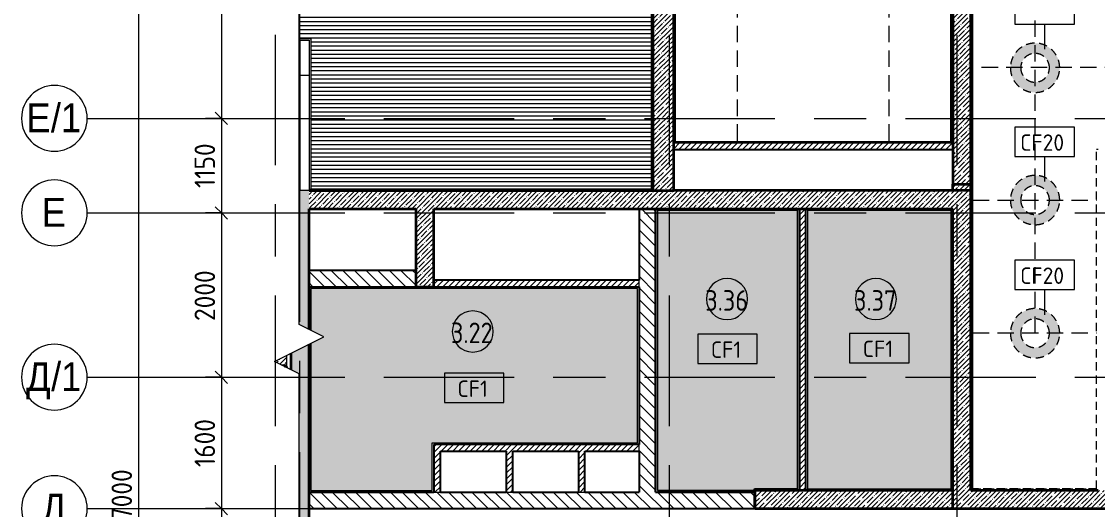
# Model space of a CAD drawing. Header units: millimetres. Extents: x 81469 to 281789, y -8553 to 29000.
# Drawn here: x 81469 to 94570, y 13390 to 19328 of the extents above; entities that cross this region are included whole.
import ezdxf

# ---------------------------------------------------------------- set-up
doc = ezdxf.new("R2010")
doc.units = ezdxf.units.MM
for name, pattern in [('200_ШТРИХ__ш1_п0_6_', [160, 100, -60]), ('ADSK_Штрих_ш2 п1', [300, 200, -100]), ('Осевая', [3175, 635, -476.25, 1587.5, -476.25])]:
    doc.linetypes.add(name, pattern=pattern)
for name, color, linetype, lineweight in [('A-ANNO-DIMS', 7, 'Continuous', 9), ('A-ANNO-DIMS-100', 7, 'Continuous', 9), ('A-AREA-IDEN', 7, 'Continuous', 9), ('A-CLNG', 7, 'Continuous', 9), ('A-CLNG-IDEN', 7, 'Continuous', 9), ('A-CLNG-PATT', 7, 'Continuous', 9), ('A-DETL-1', 7, 'ADSK_Штрих_ш2 п1', 9), ('A-DETL-GENF', 7, 'Continuous', 9), ('A-DETL-MBND', 7, '200_ШТРИХ__ш1_п0_6_', 9), ('A-DETL-MBND-1', 7, 'Continuous', 9), ('A-WALL', 7, 'Continuous', 9), ('I-WALL', 7, 'Continuous', 9), ('S-COLS', 7, 'Continuous', 9), ('Оси', 7, 'Continuous', 9), ('Оси-1', 7, 'Continuous', 20), ('Оси-2', 7, 'Осевая', 9)]:
    doc.layers.add(name, color=color, linetype=linetype, lineweight=lineweight)
for name, color, linetype, lineweight, true_color in [('A-WALL-2', 7, 'Continuous', 25, 0x3c3c3c), ('A-WALL-3', 7, 'Continuous', 35, 0x3c3c3c), ('A-WALL-FNSH-2', 7, 'Continuous', 13, 0x3c3c3c)]:
    doc.layers.add(name, color=color, linetype=linetype, lineweight=lineweight, true_color=true_color)
doc.styles.add('Arial', font='arial.ttf', dxfattribs={"width": 0.9, "height": 350})
doc.styles.add('GOST Common', font='GOST_Common.ttf', dxfattribs={"width": 0.9, "height": 250})
doc.styles.add('GOST Common_1', font='GOST_Common.ttf', dxfattribs={"height": 200})
doc.styles.add('ISOCPEUR', font='isocpeur.ttf', dxfattribs={"width": 0.9, "height": 250})
doc.dimstyles.new('ISO-2_5_0_9К_БОЛЬШОЙ', dxfattribs={"dimscale": 304.8, "dimtxt": 248.995294, "dimasz": 0.492126, "dimexe": 0.393701, "dimexo": 0.984252, "dimgap": 0, "dimtad": 1, "dimdec": 0, "dimrnd": 10, "dimzin": 0, "dimdsep": 46, "dimtxsty": 'ISOCPEUR', "dimblk1": 'OBLIQUE', "dimblk2": 'OBLIQUE', "dimsah": 1, "dimcen": 0.09, "dimdle": 0.393701, "dimazin": 0, "dimtfac": 1, "dimtdec": 4, "dimtix": 1, "dimtmove": 0, "dimatfit": 3, "dimfxl": 1, "dimtvp": 1, "dimtolj": 1, "dimtzin": 0, "dimarcsym": 2})
pattern_1 = [(45, (0, 0), (-57.024626, 57.024626), []), (45, (57.025, 0), (-57.024626, 57.024626), [100.806, -20.161, 3.353, -16.808])]
pattern_2 = [(135, (0, 0), (-70.71068, -70.71068), [])]
pattern_3 = [(45, (0, 0), (-35.35534, 35.35534), [])]
pattern_4 = [(0, (0, 0), (121.92, 30.48), [10.058, -81.382, 10.058, -81.382, -487.68]), (0, (0, 0), (121.92, 30.48), [-182.88, 10.058, -172.822, 10.058, -81.382, -213.36]), (0, (0, 0), (121.92, 30.48), [-457.2, 10.058, -50.902, 10.058, -142.342]), (120, (45.72, 15.24), (-87.356454, 90.345817), [10.058, -81.382, 10.058, -81.382, -487.68]), (120, (45.72, 15.24), (-87.356454, 90.345817), [-182.88, 10.058, -172.822, 10.058, -81.382, -213.36]), (120, (45.72, 15.24), (-87.356454, 90.345817), [-457.2, 10.058, -50.902, 10.058, -142.342]), (240, (60.96, 76.2), (-34.563546, -120.825817), [10.058, -81.382, 10.058, -81.382, -487.68]), (240, (60.96, 76.2), (-34.563546, -120.825817), [-182.88, 10.058, -172.822, 10.058, -81.382, -213.36]), (240, (60.96, 76.2), (-34.563546, -120.825817), [-457.2, 10.058, -50.902, 10.058, -142.342])]

# ---------------------------------------------------------------- blocks, each defined once
blk = doc.blocks.new('DET_L_Линия разрыва - М100-30654842-План потолков с обозначением видов отделки и геометрии 3 этажа в осях 23-33')
at = {"layer": 'A-DETL-GENF'}
for p, q in [((11890, 300), (11740, 0)), ((12190, -300), (11890, 300)), ((11740, 0), (0, 0)), ((12340, 0), (12190, -300)), ((24080, 0), (12340, 0))]:
    blk.add_line(p, q, dxfattribs=at)
blk = doc.blocks.new('Ось сетки - D8-29747960-План потолков с обозначением видов отделки и геометрии 3 этажа в осях 23-33')
at = {"layer": 'Оси-1'}
for start, end in [(360, 180), (180, 360)]:
    blk.add_arc((0, 0), 4, start, end, dxfattribs=at)
blk = doc.blocks.new('Марка_Помещения - Номер-25198446-План потолков с обозначением видов отделки и геометрии 3 этажа в осях 23-33')
at = {"layer": 'A-AREA-IDEN'}
for start, end in [(360, 180), (180, 360)]:
    blk.add_arc((0, 0), 2.5, start, end, dxfattribs=at)
blk = doc.blocks.new('М_потолков - Марка_ Имя типа-25382930-План потолков с обозначением видов отделки и геометрии 3 этажа в осях 23-33')
at = {"layer": 'A-CLNG-IDEN'}
for p, q in [((3.625, 1.984375), (-3.625, 1.984375)), ((-3.625, 1.984375), (-3.625, -1.59375)), ((3.625, -1.59375), (3.625, 1.984375)), ((-3.625, -1.59375), (3.625, -1.59375))]:
    blk.add_line(p, q, dxfattribs=at)
blk = doc.blocks.new('DIMBLOCK3-План потолков с обозначением видов отделки и геометрии 3 этажа в осях 23-33')
at = {"layer": 'A-ANNO-DIMS-100', "lineweight": 20}
for p, q in [((83903, 21300), (83828, 21375)), ((83903, 21300), (83978, 21225)), ((83903, 18150), (83828, 18225)), ((83903, 18150), (83978, 18075))]:
    blk.add_line(p, q, dxfattribs=at)
at = {"layer": 'A-ANNO-DIMS-100'}
for p, q in [((83709, 21300), (84023, 21300)), ((83903, 21300), (83709, 21300)), ((83903, 21300), (83903, 18150)), ((83709, 18150), (84023, 18150)), ((83903, 18150), (83709, 18150))]:
    blk.add_line(p, q, dxfattribs=at)
at = {"layer": 'A-ANNO-DIMS-100', "color": 0, "insert": (83576, 19431), "char_height": 250, "width": 706.76, "attachment_point": 1, "rotation": 90, "line_spacing_factor": 1.149209, "style": 'ISOCPEUR'}
blk.add_mtext('3150', dxfattribs=at)
blk = doc.blocks.new('_Oblique')
at = {"color": 0, "linetype": 'ByBlock', "lineweight": -2}
blk.add_line((-0.5, -0.5), (0.5, 0.5), dxfattribs=at)
blk = doc.blocks.new('DIMBLOCK4-План потолков с обозначением видов отделки и геометрии 3 этажа в осях 23-33')
at = {"layer": 'A-ANNO-DIMS-100', "lineweight": 20}
for p, q in [((83903, 18150), (83828, 18225)), ((83903, 18150), (83978, 18075)), ((83903, 17000), (83828, 17075)), ((83903, 17000), (83978, 16925))]:
    blk.add_line(p, q, dxfattribs=at)
at = {"layer": 'A-ANNO-DIMS-100'}
for p, q in [((83709, 18150), (84023, 18150)), ((83903, 18150), (83709, 18150)), ((83903, 18150), (83903, 17000)), ((83709, 17000), (84023, 17000)), ((83903, 17000), (83709, 17000))]:
    blk.add_line(p, q, dxfattribs=at)
at = {"layer": 'A-ANNO-DIMS-100', "color": 0, "insert": (83576, 17302), "char_height": 250, "width": 655.05, "attachment_point": 1, "rotation": 90, "line_spacing_factor": 1.149209, "style": 'ISOCPEUR'}
blk.add_mtext('1150', dxfattribs=at)
blk = doc.blocks.new('DIMBLOCK5-План потолков с обозначением видов отделки и геометрии 3 этажа в осях 23-33')
at = {"layer": 'A-ANNO-DIMS-100', "lineweight": 20}
for p, q in [((83903, 17000), (83828, 17075)), ((83903, 17000), (83978, 16925)), ((83903, 15000), (83828, 15075)), ((83903, 15000), (83978, 14925))]:
    blk.add_line(p, q, dxfattribs=at)
at = {"layer": 'A-ANNO-DIMS-100'}
for p, q in [((83709, 17000), (84023, 17000)), ((83903, 17000), (83709, 17000)), ((83903, 17000), (83903, 15000)), ((83709, 15000), (84023, 15000)), ((83903, 15000), (83709, 15000))]:
    blk.add_line(p, q, dxfattribs=at)
at = {"layer": 'A-ANNO-DIMS-100', "color": 0, "insert": (83576, 15684), "char_height": 250, "width": 758.48, "attachment_point": 1, "rotation": 90, "line_spacing_factor": 1.149209, "style": 'ISOCPEUR'}
blk.add_mtext('2000', dxfattribs=at)
blk = doc.blocks.new('DIMBLOCK6-План потолков с обозначением видов отделки и геометрии 3 этажа в осях 23-33')
at = {"layer": 'A-ANNO-DIMS-100', "lineweight": 20}
for p, q in [((83903, 15000), (83828, 15075)), ((83903, 15000), (83978, 14925)), ((83903, 13400), (83828, 13475)), ((83903, 13400), (83978, 13325))]:
    blk.add_line(p, q, dxfattribs=at)
at = {"layer": 'A-ANNO-DIMS-100'}
for p, q in [((83709, 15000), (84023, 15000)), ((83903, 15000), (83709, 15000)), ((83903, 15000), (83903, 13400)), ((83709, 13400), (84023, 13400)), ((83903, 13400), (83709, 13400))]:
    blk.add_line(p, q, dxfattribs=at)
at = {"layer": 'A-ANNO-DIMS-100', "color": 0, "insert": (83576, 13906), "char_height": 250, "width": 706.76, "attachment_point": 1, "rotation": 90, "line_spacing_factor": 1.149209, "style": 'ISOCPEUR'}
blk.add_mtext('1600', dxfattribs=at)
blk = doc.blocks.new('DIMBLOCK7-План потолков с обозначением видов отделки и геометрии 3 этажа в осях 23-33')
at = {"layer": 'A-ANNO-DIMS-100'}
for p, q in [((83709, 13400), (84023, 13400)), ((83903, 13400), (83709, 13400)), ((83903, 13400), (83903, 12000)), ((83709, 12000), (84023, 12000)), ((83903, 12000), (83709, 12000))]:
    blk.add_line(p, q, dxfattribs=at)
at = {"layer": 'A-ANNO-DIMS-100', "lineweight": 20}
for p, q in [((83903, 13400), (83828, 13475)), ((83903, 13400), (83978, 13325)), ((83903, 12000), (83828, 12075)), ((83903, 12000), (83978, 11925))]:
    blk.add_line(p, q, dxfattribs=at)
at = {"layer": 'A-ANNO-DIMS-100', "color": 0, "insert": (83576, 12394), "char_height": 250, "width": 735.49, "attachment_point": 1, "rotation": 90, "line_spacing_factor": 1.149209, "style": 'ISOCPEUR'}
blk.add_mtext('1400', dxfattribs=at)
blk = doc.blocks.new('DIMBLOCK13-План потолков с обозначением видов отделки и геометрии 3 этажа в осях 23-33')
at = {"layer": 'A-ANNO-DIMS-100'}
for p, q in [((82892, 27120), (82892, -120)), ((82698, 27000), (83012, 27000)), ((82892, 27000), (82698, 27000)), ((82698, 0), (83012, 0)), ((82892, 0), (82698, 0))]:
    blk.add_line(p, q, dxfattribs=at)
at = {"layer": 'A-ANNO-DIMS-100', "lineweight": 20}
for p, q in [((82892, 27000), (82817, 27075)), ((82892, 27000), (82967, 26925)), ((82892, 0), (82817, 75)), ((82892, 0), (82967, -75))]:
    blk.add_line(p, q, dxfattribs=at)
at = {"layer": 'A-ANNO-DIMS-100', "color": 0, "insert": (82565, 13105), "char_height": 250, "width": 948.1, "attachment_point": 1, "rotation": 90, "line_spacing_factor": 1.149209, "style": 'ISOCPEUR'}
blk.add_mtext('27000', dxfattribs=at)

msp = doc.modelspace()

# ---------------------------------------------------------------- hatches: boundary and pattern name
at = {"layer": 'A-CLNG-PATT'}
h = msp.add_hatch(dxfattribs=at)
h.set_pattern_fill('FP_25', color=256, style=0, pattern_type=2)
h.set_pattern_definition([(180, (75779.226, 21830.566), (-6e-15, -50), [])])
h.paths.add_polyline_path([(89139, 17291), (89139, 19729), (88519, 19729), (88519, 23409), (84991, 23409), (84991, 22679), (84860, 22679), (84860, 19121), (84991, 19121), (84991, 17291), (87368.6, 17291)])
for points in [[(84990, 17291), (84991, 17291.7), (84990, 17514.4)], [(90390, 13621), (90390, 13640), (90919, 13641), (90919, 17029), (89211, 17029), (89211, 13621), (90238.5, 13621)], [(92789, 13641), (92789, 17029), (91041, 17029), (91041, 13641), (91673.5, 13641)], [(86469, 13621), (86469, 14201), (88969, 14201), (88969, 16079), (84991, 16079), (84991, 15570.7), (85150.7, 15490.9), (84991, 15411.1), (84991, 13621)]]:
    msp.add_hatch(color=256, dxfattribs=at).paths.add_polyline_path(points)
at = {"layer": 'A-DETL-MBND-1'}
h = msp.add_hatch(color=256, dxfattribs=at)
h.paths.add_polyline_path([(93810, 18465), (93868.5, 18470.8), (93924.8, 18487.8), (93976.7, 18515.6), (94022.1, 18552.9), (94059.4, 18598.3), (94087.2, 18650.2), (94104.2, 18706.5), (94110, 18765), (94104.2, 18823.5), (94087.2, 18879.8), (94059.4, 18931.7), (94022.1, 18977.1), (93976.7, 19014.4), (93924.8, 19042.2), (93868.5, 19059.2), (93810, 19065), (93751.5, 19059.2), (93695.2, 19042.2), (93643.3, 19014.4), (93597.9, 18977.1), (93560.6, 18931.7), (93532.8, 18879.8), (93515.8, 18823.5), (93510, 18765), (93515.8, 18706.5), (93532.8, 18650.2), (93560.6, 18598.3), (93597.9, 18552.9), (93643.3, 18515.6), (93695.2, 18487.8), (93751.5, 18470.8)])
h.paths.add_polyline_path([(93810, 18590), (93764.7, 18596), (93722.5, 18613.4), (93686.3, 18641.3), (93658.4, 18677.5), (93641, 18719.7), (93635, 18765), (93641, 18810.3), (93658.4, 18852.5), (93686.3, 18888.7), (93722.5, 18916.6), (93764.7, 18934), (93810, 18940), (93855.3, 18934), (93897.5, 18916.6), (93933.7, 18888.7), (93961.6, 18852.5), (93979, 18810.3), (93985, 18765), (93979, 18719.7), (93961.6, 18677.5), (93933.7, 18641.3), (93897.5, 18613.4), (93855.3, 18596), (93826, 18592.1)])
h = msp.add_hatch(color=256, dxfattribs=at)
h.paths.add_polyline_path([(93810, 16855), (93868.5, 16860.8), (93924.8, 16877.8), (93976.7, 16905.6), (94022.1, 16942.9), (94059.4, 16988.3), (94087.2, 17040.2), (94104.2, 17096.5), (94110, 17155), (94104.2, 17213.5), (94087.2, 17269.8), (94059.4, 17321.7), (94022.1, 17367.1), (93976.7, 17404.4), (93924.8, 17432.2), (93868.5, 17449.2), (93810, 17455), (93751.5, 17449.2), (93695.2, 17432.2), (93643.3, 17404.4), (93597.9, 17367.1), (93560.6, 17321.7), (93532.8, 17269.8), (93515.8, 17213.5), (93510, 17155), (93515.8, 17096.5), (93532.8, 17040.2), (93560.6, 16988.3), (93597.9, 16942.9), (93643.3, 16905.6), (93695.2, 16877.8), (93751.5, 16860.8)])
h.paths.add_polyline_path([(93810, 16980), (93764.7, 16986), (93722.5, 17003.4), (93686.3, 17031.3), (93658.4, 17067.5), (93641, 17109.7), (93635, 17155), (93641, 17200.3), (93658.4, 17242.5), (93686.3, 17278.7), (93722.5, 17306.6), (93764.7, 17324), (93810, 17330), (93855.3, 17324), (93897.5, 17306.6), (93933.7, 17278.7), (93961.6, 17242.5), (93979, 17200.3), (93985, 17155), (93979, 17109.7), (93961.6, 17067.5), (93933.7, 17031.3), (93897.5, 17003.4), (93855.3, 16986), (93826, 16982.1)])
h = msp.add_hatch(color=256, dxfattribs=at)
h.paths.add_polyline_path([(93810, 15235), (93868.5, 15240.8), (93924.8, 15257.8), (93976.7, 15285.6), (94022.1, 15322.9), (94059.4, 15368.3), (94087.2, 15420.2), (94104.2, 15476.5), (94110, 15535), (94104.2, 15593.5), (94087.2, 15649.8), (94059.4, 15701.7), (94022.1, 15747.1), (93976.7, 15784.4), (93924.8, 15812.2), (93868.5, 15829.2), (93810, 15835), (93751.5, 15829.2), (93695.2, 15812.2), (93643.3, 15784.4), (93597.9, 15747.1), (93560.6, 15701.7), (93532.8, 15649.8), (93515.8, 15593.5), (93510, 15535), (93515.8, 15476.5), (93532.8, 15420.2), (93560.6, 15368.3), (93597.9, 15322.9), (93643.3, 15285.6), (93695.2, 15257.8), (93751.5, 15240.8)])
h.paths.add_polyline_path([(93810, 15360), (93764.7, 15366), (93722.5, 15383.4), (93686.3, 15411.3), (93658.4, 15447.5), (93641, 15489.7), (93635, 15535), (93641, 15580.3), (93658.4, 15622.5), (93686.3, 15658.7), (93722.5, 15686.6), (93764.7, 15704), (93810, 15710), (93855.3, 15704), (93897.5, 15686.6), (93933.7, 15658.7), (93961.6, 15622.5), (93979, 15580.3), (93985, 15535), (93979, 15489.7), (93961.6, 15447.5), (93933.7, 15411.3), (93897.5, 15383.4), (93855.3, 15366)])
at = {"layer": 'I-WALL'}
h = msp.add_hatch(dxfattribs=at)
h.set_pattern_fill('FP_20', color=256, style=0, pattern_type=2)
h.set_pattern_definition(pattern_4)
h.paths.add_polyline_path([(89430, 17870), (89430, 26830), (89410, 26830), (89410, 17870)])
h = msp.add_hatch(dxfattribs=at)
h.set_pattern_fill('FP_20', color=256, style=0, pattern_type=2)
h.set_pattern_definition(pattern_4)
h.paths.add_polyline_path([(92790, 17870), (92810, 17870), (92810, 26850), (92790, 26850), (92790, 19569.2)])
h = msp.add_hatch(dxfattribs=at)
h.set_pattern_fill('FP_1', color=256, style=0, pattern_type=2)
h.set_pattern_definition(pattern_1)
h.paths.add_polyline_path([(89410, 17270), (89410, 23555), (89160, 23555), (89160, 17270)])
h = msp.add_hatch(dxfattribs=at)
h.set_pattern_fill('FP_1', color=256, style=0, pattern_type=2)
h.set_pattern_definition(pattern_1)
h.paths.add_polyline_path([(93030, 17270), (93030, 21400), (92810, 21400), (92810, 17270)])
h = msp.add_hatch(dxfattribs=at)
h.set_pattern_fill('FP_1', color=256, style=0, pattern_type=2)
h.set_pattern_definition(pattern_1)
h.paths.add_polyline_path([(84970, 10400), (84970, 15400.6), (84750, 15290.6), (84750, 15091.2), (84850.7, 15040.9), (84850.7, 10400)])
h.paths.add_polyline_path([(84970, 15581.2), (84970, 17270), (84860, 17270), (84860, 19100), (84850.7, 19100), (84850.7, 15640.9), (84909.7, 15611.4)])
h = msp.add_hatch(dxfattribs=at)
h.set_pattern_fill('FP_4', color=256, style=0, pattern_type=2)
h.set_pattern_definition(pattern_3)
h.paths.add_polyline_path([(89410, 17770), (92810, 17770), (92810, 17850), (89410, 17850)])
h = msp.add_hatch(dxfattribs=at)
h.set_pattern_fill('FP_1', color=256, style=0, pattern_type=2)
h.set_pattern_definition(pattern_1)
h.paths.add_polyline_path([(93030, 13620), (93030, 17350), (92810, 17350), (92810, 13620)])
h = msp.add_hatch(dxfattribs=at)
h.set_pattern_fill('FP_1', color=256, style=0, pattern_type=2)
h.set_pattern_definition(pattern_1)
h.paths.add_polyline_path([(86490, 17050), (86490, 17270), (84970, 17270), (84970, 17050), (86270, 17050)])
h = msp.add_hatch(dxfattribs=at)
h.set_pattern_fill('FP_1', color=256, style=0, pattern_type=2)
h.set_pattern_definition(pattern_1)
h.paths.add_polyline_path([(90940, 17050), (92810, 17050), (92810, 17270), (86490, 17270), (86490, 17050), (90238.5, 17050)])
h = msp.add_hatch(dxfattribs=at)
h.set_pattern_fill('FP_1', color=256, style=0, pattern_type=2)
h.set_pattern_definition(pattern_1)
h.paths.add_polyline_path([(86490, 16100), (86490, 17050), (86270, 17050), (86270, 16100)])
h = msp.add_hatch(dxfattribs=at)
h.set_pattern_fill('FP_3', color=256, style=0, pattern_type=2)
h.set_pattern_definition(pattern_2)
h.paths.add_polyline_path([(88990, 13600), (89190, 13600), (89190, 17050), (88990, 17050), (88990, 14100)])
h = msp.add_hatch(dxfattribs=at)
h.set_pattern_fill('FP_4', color=256, style=0, pattern_type=2)
h.set_pattern_definition(pattern_3)
h.paths.add_polyline_path([(91020, 13620), (91020, 17050), (90940, 17050), (90940, 13620)])
h = msp.add_hatch(dxfattribs=at)
h.set_pattern_fill('FP_3', color=256, style=0, pattern_type=2)
h.set_pattern_definition(pattern_2)
h.paths.add_polyline_path([(86270, 16100), (86270, 16300), (84970, 16300), (84970, 16100)])
h = msp.add_hatch(dxfattribs=at)
h.set_pattern_fill('FP_4', color=256, style=0, pattern_type=2)
h.set_pattern_definition(pattern_3)
h.paths.add_polyline_path([(88990, 16100), (88990, 16180), (86490, 16180), (86490, 16100), (87368.6, 16100)])
h = msp.add_hatch(dxfattribs=at)
h.set_pattern_fill('FP_1', color=256, style=0, pattern_type=2)
h.set_pattern_definition(pattern_1)
h.paths.add_polyline_path([(84700, 15116.2), (84700, 15130), (84672.5, 15130), (84699.1, 15116.7)])
h = msp.add_hatch(dxfattribs=at)
h.set_pattern_fill('FP_4', color=256, style=0, pattern_type=2)
h.set_pattern_definition(pattern_3)
h.paths.add_polyline_path([(88990, 14100), (88990, 14180), (86490, 14180), (86490, 14100), (88330, 14100)])
h = msp.add_hatch(dxfattribs=at)
h.set_pattern_fill('FP_4', color=256, style=0, pattern_type=2)
h.set_pattern_definition(pattern_3)
h.paths.add_polyline_path([(86490, 13600), (86570, 13600), (86570, 14100), (86490, 14100)])
h = msp.add_hatch(dxfattribs=at)
h.set_pattern_fill('FP_4', color=256, style=0, pattern_type=2)
h.set_pattern_definition(pattern_3)
h.paths.add_polyline_path([(87370, 13600), (87450, 13600), (87450, 14100), (87370, 14100)])
h = msp.add_hatch(dxfattribs=at)
h.set_pattern_fill('FP_4', color=256, style=0, pattern_type=2)
h.set_pattern_definition(pattern_3)
h.paths.add_polyline_path([(88250, 13600), (88330, 13600), (88330, 14100), (88250, 14100)])
h = msp.add_hatch(dxfattribs=at)
h.set_pattern_fill('FP_3', color=256, style=0, pattern_type=2)
h.set_pattern_definition(pattern_2)
h.paths.add_polyline_path([(84970, 13400), (90390, 13400), (90390, 13600), (84970, 13600), (84970, 13404.9)])
h = msp.add_hatch(dxfattribs=at)
h.set_pattern_fill('FP_1', color=256, style=0, pattern_type=2)
h.set_pattern_definition(pattern_1)
h.paths.add_polyline_path([(90400, 13400), (92810, 13400), (92810, 13620), (90400, 13620), (90400, 13404.9)])
h = msp.add_hatch(dxfattribs=at)
h.set_pattern_fill('FP_1', color=256, style=0, pattern_type=2)
h.set_pattern_definition(pattern_1)
h.paths.add_polyline_path([(93108.5, 13400), (94800, 13400), (94800, 13620), (92810, 13620), (92810, 13400)])
at = {"layer": 'S-COLS'}
h = msp.add_hatch(dxfattribs=at)
h.set_pattern_fill('FP_1', color=256, style=0, pattern_type=2)
h.set_pattern_definition(pattern_1)
h.paths.add_polyline_path([(84632.5, 15150), (84700, 15150), (84700, 15265.6), (84550.7, 15190.9)])

# ---------------------------------------------------------------- linework, layer by layer
at = {"layer": 'A-CLNG'}
for p, q in [((84860, 19121), (84860, 22679)), ((89139, 17291), (89139, 19729)), ((84990, 19121), (84990, 17291)), ((90919, 17029), (89211, 17029)), ((89211, 17029), (89211, 13621)), ((90919, 13641), (90919, 17029)), ((92789, 17029), (91041, 17029)), ((91041, 17029), (91041, 13641)), ((92789, 13641), (92789, 17029)), ((88969, 16079), (84991, 16079)), ((84991, 16079), (84991, 15570.7)), ((88969, 14201), (88969, 16079)), ((84991, 15411.1), (84991, 13621)), ((86469, 13621), (86469, 14201)), ((86469, 14201), (88969, 14201)), ((90390, 13621), (90390, 13640)), ((90390, 13640), (90399.5, 13640)), ((90399.5, 13640), (90399.5, 13641)), ((90399.5, 13641), (90919, 13641)), ((91041, 13641), (92789, 13641)), ((84991, 13621), (86469, 13621)), ((89211, 13621), (90390, 13621))]:
    msp.add_line(p, q, dxfattribs=at)
at = {"layer": 'A-CLNG-IDEN'}
for p, q in [((93927.4, 18990.1), (93927.4, 19295.9)), ((93927.4, 17380.1), (93927.4, 17685.9)), ((93927.4, 15760.1), (93927.4, 16065.9))]:
    msp.add_line(p, q, dxfattribs=at)
at = {"layer": 'A-DETL-1'}
for p, q in [((90185, 17877.4), (90185, 26829)), ((92035, 17877.4), (92035, 26829)), ((93810, 15540), (93810, 21129)), ((100559, 18770), (93065.2, 18770)), ((93052, 17155), (94558, 17155)), ((93052, 15540), (94558, 15540))]:
    msp.add_line(p, q, dxfattribs=at)
at = {"layer": 'A-DETL-MBND'}
for p, q in [((84990, 19120), (84970, 19120)), ((94560, 13641), (94560, 17770)), ((94580, 17770), (94560, 17770)), ((93050, 13640), (94560, 13640)), ((93051, 13641), (94560, 13641)), ((93051, 13641), (93051, 13640)), ((94560, 13640), (93051, 13640))]:
    msp.add_line(p, q, dxfattribs=at)
for centre, radius, start, end in [((93810, 18765), 300, 0, 180), ((93810, 18765), 175, 0, 180), ((93810, 18765), 300, 180, 360), ((93810, 18765), 175, 180, 0), ((93810, 17155), 300, 0, 180), ((93810, 17155), 175, 0, 180), ((93810, 17155), 300, 180, 360), ((93810, 17155), 175, 180, 0), ((93810, 15535), 300, 0, 180), ((93810, 15535), 175, 0, 180), ((93810, 15535), 300, 180, 360), ((93810, 15535), 175, 180, 0)]:
    msp.add_arc(centre, radius, start, end, dxfattribs=at)
at = {"layer": 'A-WALL'}
for p, q in [((88990, 16100), (88990, 16180)), ((88990, 14100), (88990, 14180)), ((86490, 13600), (86570, 13600)), ((87370, 13600), (87450, 13600)), ((88250, 13600), (88330, 13600))]:
    msp.add_line(p, q, dxfattribs=at)
at = {"layer": 'A-WALL-2'}
for p, q in [((89430, 17870), (89430, 26830)), ((92790, 17870), (92790, 26830)), ((89410, 17870), (89430, 17870)), ((92810, 17850), (89410, 17850)), ((92810, 17870), (92790, 17870)), ((89410, 17770), (92810, 17770)), ((88990, 17050), (88990, 16180)), ((89190, 13600), (89190, 17050)), ((90940, 17050), (90940, 13620)), ((91020, 13620), (91020, 17050)), ((86270, 16300), (84970, 16300)), ((88990, 16180), (86490, 16180)), ((84970, 16100), (86270, 16100)), ((86490, 16100), (88990, 16100)), ((88990, 16100), (88990, 14180)), ((88990, 14180), (86490, 14180)), ((86490, 14180), (86490, 13600)), ((86570, 14100), (87370, 14100)), ((86570, 13600), (86570, 14100)), ((87370, 14100), (87370, 13600)), ((87450, 14100), (88250, 14100)), ((87450, 13600), (87450, 14100)), ((88250, 14100), (88250, 13600)), ((88330, 14100), (88990, 14100)), ((88330, 13600), (88330, 14100)), ((88990, 14100), (88990, 13600)), ((84970, 13600), (86490, 13600)), ((86570, 13600), (87370, 13600)), ((87450, 13600), (88250, 13600)), ((88330, 13600), (88990, 13600)), ((89190, 13600), (90390, 13600)), ((90390, 13600), (90390, 13400)), ((84970, 13400), (90390, 13400))]:
    msp.add_line(p, q, dxfattribs=at)
at = {"layer": 'A-WALL-3'}
for p, q in [((89410, 17270), (89410, 27100)), ((92810, 26850), (92810, 17350)), ((89160, 17270), (89160, 23430)), ((93030, 13620), (93030, 21150)), ((84850.7, 19100), (84860, 19100)), ((92810, 17270), (92810, 17350)), ((92810, 17350), (93030, 17350)), ((84970, 17270), (89160, 17270)), ((89160, 17270), (89410, 17270)), ((93030, 17270), (89410, 17270)), ((84970, 17050), (86270, 17050)), ((84970, 15581.2), (84970, 17050)), ((86270, 17050), (86270, 16100)), ((86490, 16100), (86490, 17050)), ((86490, 17050), (92810, 17050)), ((92810, 13400), (92810, 17050)), ((86270, 16100), (86490, 16100)), ((84970, 10400), (84970, 15400.6)), ((84750, 15290.6), (84750, 15091.2)), ((84700, 15130), (84672.5, 15130)), ((84700, 15116.2), (84700, 15130)), ((92810, 13620), (90400, 13620)), ((90400, 13620), (90400, 13400)), ((94580, 13620), (93030, 13620)), ((90400, 13400), (92810, 13400)), ((92810, 13400), (94800, 13400))]:
    msp.add_line(p, q, dxfattribs=at)
at = {"layer": 'A-WALL-FNSH-2'}
for p, q in [((84850.7, 19121), (84860, 19121)), ((84850.7, 19120), (84860, 19120))]:
    msp.add_line(p, q, dxfattribs=at)
at = {"layer": 'I-WALL'}
for p, q in [((93050, 21130), (93050, 13640)), ((89140, 19750), (89140, 17290)), ((84860, 19121), (84991, 19121)), ((84860, 19121), (84860, 19120)), ((84860, 19120), (84970, 19120)), ((84860, 19100), (84970, 19100)), ((84860, 19100), (84860, 17270)), ((84990, 19120), (84970, 19120)), ((84970, 19100), (84970, 18675)), ((84991, 19121), (84991, 17291)), ((84860, 18675), (84970, 18675)), ((84970, 18675), (84970, 17270)), ((89430, 17870), (92790, 17870)), ((84970, 17270), (84860, 17270)), ((84990, 17290), (84990, 17291)), ((84990, 17290), (89140, 17290)), ((84991, 17291), (89139, 17291)), ((89139, 17290), (89139, 17291)), ((89210, 17030), (89210, 13620)), ((90919, 17030), (89211, 17030)), ((90920, 13641), (90920, 17030)), ((92790, 17030), (91040, 17030)), ((91040, 17029), (91040, 13640)), ((92790, 13641), (92790, 17029)), ((88969, 16080), (84990, 16080)), ((84990, 16079), (84990, 15571.2)), ((88970, 14201), (88970, 16080)), ((84990, 15410.6), (84990, 13620)), ((84700, 15130), (84700, 15150)), ((86470, 14200), (88970, 14200)), ((86470, 13620), (86470, 14200)), ((90399, 13620), (90399, 13640)), ((90400, 13640), (90400, 13620)), ((90920, 13640), (90400, 13640)), ((91041, 13640), (92790, 13640)), ((84991, 13620), (86469, 13620)), ((90399, 13620), (89211, 13620)), ((90380, 13600), (90380, 13620)), ((90390, 13600), (90400, 13600)), ((90390, 13400), (90400, 13400))]:
    msp.add_line(p, q, dxfattribs=at)
at = {"layer": 'S-COLS'}
for p, q in [((84700, 15150), (84700, 15265.6)), ((84632.5, 15150), (84700, 15150))]:
    msp.add_line(p, q, dxfattribs=at)
at = {"layer": 'Оси'}
for p, q in [((82269.4, 18150), (84769.4, 18150)), ((82269.4, 17000), (84769.4, 17000)), ((82269.4, 15000), (84769.4, 15000)), ((82269.4, 13400), (84769.4, 13400))]:
    msp.add_line(p, q, dxfattribs=at)
at = {"layer": 'Оси-2'}
for p, q in [((84560, 593.7), (84560, 19415.1)), ((84860, 1863.7), (84860, 19415.1)), ((89360, 593.7), (89360, 19415.1)), ((92860, 593.7), (92860, 19415.1)), ((84769.4, 18150), (122580, 18150)), ((84769.4, 17000), (122580, 17000)), ((84769.4, 15000), (121980, 15000)), ((84769.4, 13400), (121980, 13400))]:
    msp.add_line(p, q, dxfattribs=at)

# ---------------------------------------------------------------- block references
at = {"layer": 'A-AREA-IDEN', "xscale": 99.99999999999993, "yscale": 99.99999999999993, "zscale": 99.99999999999993}
for p in [(90060.2, 15950.2), (91871.7, 15950.2), (86964, 15556.1)]:
    msp.add_blockref('Марка_Помещения - Номер-25198446-План потолков с обозначением видов отделки и геометрии 3 этажа в осях 23-33', p, dxfattribs=at)
at = {"layer": 'A-CLNG-IDEN', "xscale": 99.99999999999993, "yscale": 99.99999999999993, "zscale": 99.99999999999993}
for p in [(93927.4, 19455.3), (93927.4, 17845.3), (93927.4, 16225.3), (90065, 15325), (91915, 15335), (86980, 14850)]:
    msp.add_blockref('М_потолков - Марка_ Имя типа-25382930-План потолков с обозначением видов отделки и геометрии 3 этажа в осях 23-33', p, dxfattribs=at)
at = {"layer": 'A-DETL-GENF', "rotation": 270.0000000000003}
msp.add_blockref('DET_L_Линия разрыва - М100-30654842-План потолков с обозначением видов отделки и геометрии 3 этажа в осях 23-33', (84850.7, 27380.8), dxfattribs=at)
at = {"layer": 'Оси-1', "xscale": 99.99999999999993, "yscale": 99.99999999999993, "zscale": 99.99999999999993, "rotation": 269.9999999999994}
for p in [(81869.4, 18150), (81869.4, 17000), (81869.4, 15000), (81869.4, 13400)]:
    msp.add_blockref('Ось сетки - D8-29747960-План потолков с обозначением видов отделки и геометрии 3 этажа в осях 23-33', p, dxfattribs=at)

# ---------------------------------------------------------------- texts
at = {"layer": 'A-AREA-IDEN', "char_height": 250, "width": 663.797, "attachment_point": 1, "style": 'GOST Common'}
for s, insert in [('3.36', (89794.5, 16058.7)), ('3.37', (91606, 16058.7)), ('3.22', (86698.2, 15664.7))]:
    msp.add_mtext(s, dxfattribs=dict(at, insert=insert))
at = {"layer": 'A-CLNG-IDEN', "char_height": 200, "attachment_point": 1, "style": 'GOST Common_1'}
for s, insert, width in [('CF20', (93628.6, 17955.1), 705.485), ('CF20', (93628.6, 16335.1), 705.485), ('CF1', (89862.2, 15434.7), 472.996), ('CF1', (91712.2, 15444.7), 472.996), ('CF1', (86777.2, 14959.7), 472.996)]:
    msp.add_mtext(s, dxfattribs=dict(at, insert=insert, width=width))
at = {"layer": 'Оси', "char_height": 350, "attachment_point": 1, "style": 'Arial'}
for s, insert, width in [('/1', (81827, 18331), 454.557), ('\\fArial|b0|i0|c204|p34|;\\W.9;Е', (81529.4, 18331), 360.759), ('\\fArial|b0|i0|c204|p34|;\\W.9;Е', (81716.6, 17181), 360.759), ('/1', (81829.8, 15181), 454.557), ('\\fArial|b0|i0|c204|p34|;\\W.9;Д', (81526.2, 15181), 367.975), ('\\fArial|b0|i0|c204|p34|;\\W.9;Д', (81713.9, 13581), 367.975)]:
    msp.add_mtext(s, dxfattribs=dict(at, insert=insert, width=width))

# ---------------------------------------------------------------- dimensions: what is measured, and where the dimension line sits
at = {"layer": 'A-ANNO-DIMS'}
for base, p1, p2, override, picture, middle in [((82891.9, 0), (82997.9, 27000), (82997.9, 0), {"dimpost": '<>', "dimfxl": 26999.999823}, 'DIMBLOCK13-План потолков с обозначением видов отделки и геометрии 3 этажа в осях 23-33', (82766.9, 13500)), ((83902.6, 18150), (84008.7, 21300), (84008.7, 18150), {"dimpost": '<>', "dimfxl": 3150}, 'DIMBLOCK3-План потолков с обозначением видов отделки и геометрии 3 этажа в осях 23-33', (83777.6, 19725)), ((83902.6, 17000), (84008.7, 18150), (84008.7, 17000), {"dimpost": '<>', "dimfxl": 1150}, 'DIMBLOCK4-План потолков с обозначением видов отделки и геометрии 3 этажа в осях 23-33', (83777.6, 17575)), ((83902.6, 15000), (84008.7, 17000), (84008.7, 15000), {"dimpost": '<>', "dimfxl": 2000.000075}, 'DIMBLOCK5-План потолков с обозначением видов отделки и геометрии 3 этажа в осях 23-33', (83777.6, 16000)), ((83902.6, 13400), (84008.7, 15000), (84008.7, 13400), {"dimpost": '<>', "dimfxl": 1600}, 'DIMBLOCK6-План потолков с обозначением видов отделки и геометрии 3 этажа в осях 23-33', (83777.6, 14200)), ((83902.6, 12000), (84008.7, 13400), (84008.7, 12000), {"dimpost": '<>', "dimfxl": 1399.999995}, 'DIMBLOCK7-План потолков с обозначением видов отделки и геометрии 3 этажа в осях 23-33', (83777.6, 12700))]:
    dim = msp.add_linear_dim(base=base, p1=p1, p2=p2, angle=90, dimstyle='ISO-2_5_0_9К_БОЛЬШОЙ', override=override, dxfattribs=at)
    dim.commit()
    dim.dimension.update_dxf_attribs({"geometry": picture, "text_midpoint": middle})

doc.saveas('drawing.dxf')
